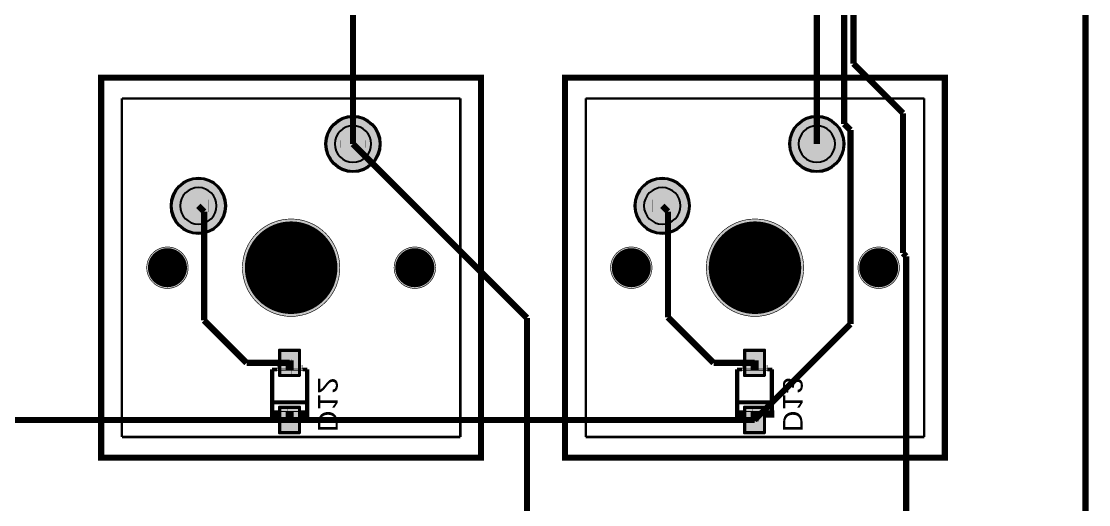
# Model space of a CAD drawing. Header units: millimetres. Extents: x 0 to 146, y -7 to 103.
# Drawn here: x 102.47 to 146.31, y 22.92 to 42.76 of the extents above; entities that cross this region are included whole.
import ezdxf
from ezdxf.enums import TextEntityAlignment as Align

# ---------------------------------------------------------------- set-up
doc = ezdxf.new("R2010")
doc.units = ezdxf.units.MM
doc.header["$MEASUREMENT"] = 0
for name, color, linetype, true_color in [('Board-Outline-Layer', 7, 'Continuous', 0xff00ff), ('Bottom-Layer', 7, 'Continuous', 0x0000ff), ('Bottom-Paste-Mask-Layer', 7, 'Continuous', 0x800000), ('Bottom-Silkscreen-Layer', 7, 'Continuous', 0x66cc33), ('Bottom-Solder-Mask-Layer', 7, 'Continuous', 0xaa00ff), ('Component-Marking-Layer', 7, 'Continuous', 0x66ffcc), ('Component-Shape-Layer', 7, 'Continuous', 0x00cccc), ('Document-Layer', 7, 'Continuous', 0xffffff), ('Hole-Layer', 7, 'Continuous', 0x222222), ('Multi-Layer', 7, 'Continuous', 0xc0c0c0), ('Pin-Floating-Layer', 7, 'Continuous', 0xff99ff), ('Pin-Soldering-Layer', 7, 'Continuous', 0xcc9999), ('Top-Layer', 7, 'Continuous', 0xff0000), ('Top-Paste-Mask-Layer', 7, 'Continuous', 0x808080), ('Top-Silkscreen-Layer', 7, 'Continuous', 0xffcc00), ('Top-Solder-Mask-Layer', 7, 'Continuous', 0x800080)]:
    doc.layers.add(name, color=color, linetype=linetype, true_color=true_color)
doc.styles.get("Standard").update_dxf_attribs({"font": 'arial.ttf'})

msp = doc.modelspace()

# ---------------------------------------------------------------- hatches: boundary and pattern name
at = {"layer": 'Bottom-Layer'}
for points in [[(114.995, 37.725, 1), (117.195, 37.725, 1)], [(134.045, 37.725, 1), (136.245, 37.725, 1)], [(108.645, 35.185, 1), (110.845, 35.185, 1)], [(127.695, 35.185, 1), (129.895, 35.185, 1)], [(113.868, 28.237), (113.118, 28.237), (113.118, 29.237), (113.868, 29.237)], [(132.963, 28.237), (132.213, 28.237), (132.213, 29.237), (132.963, 29.237)], [(113.868, 25.892), (113.118, 25.892), (113.118, 26.892), (113.868, 26.892)], [(132.963, 25.892), (132.213, 25.892), (132.213, 26.892), (132.963, 26.892)]]:
    msp.add_hatch(color=256, dxfattribs=at).paths.add_polyline_path(points)
at = {"layer": 'Bottom-Paste-Mask-Layer'}
for points in [[(114.995, 37.725, 1), (117.195, 37.725, 1)], [(134.045, 37.725, 1), (136.245, 37.725, 1)], [(108.645, 35.185, 1), (110.845, 35.185, 1)], [(127.695, 35.185, 1), (129.895, 35.185, 1)], [(113.868, 28.237), (113.118, 28.237), (113.118, 29.237), (113.868, 29.237)], [(132.963, 28.237), (132.213, 28.237), (132.213, 29.237), (132.963, 29.237)], [(113.868, 25.892), (113.118, 25.892), (113.118, 26.892), (113.868, 26.892)], [(132.963, 25.892), (132.213, 25.892), (132.213, 26.892), (132.963, 26.892)]]:
    msp.add_hatch(color=256, dxfattribs=at).paths.add_polyline_path(points)
at = {"layer": 'Bottom-Silkscreen-Layer'}
for points in [[(112.691, 26.79), (113.043, 26.79), (113.043, 26.485), (112.691, 26.485)], [(112.691, 26.79), (113.043, 26.79), (113.043, 26.485), (112.691, 26.485)], [(114.296, 26.79), (114.296, 26.485), (113.943, 26.485), (113.943, 26.79)], [(114.296, 26.79), (114.296, 26.485), (113.943, 26.485), (113.943, 26.79)], [(131.786, 26.79), (132.138, 26.79), (132.138, 26.485), (131.786, 26.485)], [(131.786, 26.79), (132.138, 26.79), (132.138, 26.485), (131.786, 26.485)], [(133.391, 26.79), (133.391, 26.485), (133.038, 26.485), (133.038, 26.79)], [(133.391, 26.79), (133.391, 26.485), (133.038, 26.485), (133.038, 26.79)]]:
    msp.add_hatch(color=256, dxfattribs=at).paths.add_polyline_path(points)
at = {"layer": 'Bottom-Solder-Mask-Layer'}
for points in [[(114.945, 37.725, 1), (117.245, 37.725, 1)], [(133.995, 37.725, 1), (136.295, 37.725, 1)], [(108.595, 35.185, 1), (110.895, 35.185, 1)], [(127.645, 35.185, 1), (129.945, 35.185, 1)], [(113.919, 28.187), (113.068, 28.187), (113.068, 29.288), (113.919, 29.288)], [(133.014, 28.187), (132.162, 28.187), (132.162, 29.288), (133.014, 29.288)], [(113.919, 25.841), (113.068, 25.841), (113.068, 26.943), (113.919, 26.943)], [(133.014, 25.841), (132.162, 25.841), (132.162, 26.943), (133.014, 26.943)]]:
    msp.add_hatch(color=256, dxfattribs=at).paths.add_polyline_path(points)
at = {"layer": 'Component-Marking-Layer'}
for points in [[(112.783, 26.34, 1), (112.903, 26.34, 1)], [(112.783, 26.34, 1), (112.903, 26.34, 1)], [(131.878, 26.34, 1), (131.998, 26.34, 1)], [(131.878, 26.34, 1), (131.998, 26.34, 1)], [(105.695, 24.845, 1), (105.815, 24.845, 1)], [(105.695, 24.845, 1), (105.815, 24.845, 1)], [(124.745, 24.845, 1), (124.865, 24.845, 1)], [(124.745, 24.845, 1), (124.865, 24.845, 1)]]:
    msp.add_hatch(color=256, dxfattribs=at).paths.add_polyline_path(points)
at = {"layer": 'Document-Layer'}
for points in [[(114.023, 28.648), (114.023, 28.492), (112.983, 28.492), (112.983, 28.648)], [(114.023, 28.648), (114.023, 28.492), (112.983, 28.492), (112.983, 28.648)], [(113.583, 28.88), (113.583, 28.256), (113.427, 28.256), (113.427, 28.88)], [(113.583, 28.88), (113.583, 28.256), (113.427, 28.256), (113.427, 28.88)], [(133.118, 28.648), (133.118, 28.492), (132.078, 28.492), (132.078, 28.648)], [(133.118, 28.648), (133.118, 28.492), (132.078, 28.492), (132.078, 28.648)], [(132.678, 28.88), (132.678, 28.256), (132.522, 28.256), (132.522, 28.88)], [(132.678, 28.88), (132.678, 28.256), (132.522, 28.256), (132.522, 28.88)], [(113.563, 26.34), (113.407, 26.34), (113.407, 26.964), (113.563, 26.964)], [(113.563, 26.34), (113.407, 26.34), (113.407, 26.964), (113.563, 26.964)], [(132.658, 26.34), (132.502, 26.34), (132.502, 26.964), (132.658, 26.964)], [(132.658, 26.34), (132.502, 26.34), (132.502, 26.964), (132.658, 26.964)]]:
    msp.add_hatch(color=256, dxfattribs=at).paths.add_polyline_path(points)
at = {"layer": 'Hole-Layer'}
for points in [[(115.345, 37.725, 1), (116.845, 37.725, 1)], [(134.395, 37.725, 1), (135.895, 37.725, 1)], [(108.995, 35.185, 1), (110.495, 35.185, 1)], [(128.045, 35.185, 1), (129.545, 35.185, 1)]]:
    msp.add_hatch(color=256, dxfattribs=at).paths.add_polyline_path(points)
at = {"layer": 'Multi-Layer'}
for points in [[(114.995, 37.725, 1), (117.195, 37.725, 1)], [(114.995, 37.725, 1), (117.195, 37.725, 1)], [(114.995, 37.725, 1), (117.195, 37.725, 1)], [(134.045, 37.725, 1), (136.245, 37.725, 1)], [(134.045, 37.725, 1), (136.245, 37.725, 1)], [(134.045, 37.725, 1), (136.245, 37.725, 1)], [(108.645, 35.185, 1), (110.845, 35.185, 1)], [(108.645, 35.185, 1), (110.845, 35.185, 1)], [(108.645, 35.185, 1), (110.845, 35.185, 1)], [(127.695, 35.185, 1), (129.895, 35.185, 1)], [(127.695, 35.185, 1), (129.895, 35.185, 1)], [(127.695, 35.185, 1), (129.895, 35.185, 1)], [(111.555, 32.645, 1), (115.555, 32.645, 1)], [(111.555, 32.645, 1), (115.555, 32.645, 1)], [(130.605, 32.645, 1), (134.605, 32.645, 1)], [(130.605, 32.645, 1), (134.605, 32.645, 1)], [(107.624, 32.645, 1), (109.326, 32.645, 1)], [(107.624, 32.645, 1), (109.326, 32.645, 1)], [(117.784, 32.645, 1), (119.486, 32.645, 1)], [(117.784, 32.645, 1), (119.486, 32.645, 1)], [(126.674, 32.645, 1), (128.376, 32.645, 1)], [(126.674, 32.645, 1), (128.376, 32.645, 1)], [(136.835, 32.645, 1), (138.536, 32.645, 1)], [(136.835, 32.645, 1), (138.536, 32.645, 1)]]:
    msp.add_hatch(color=256, dxfattribs=at).paths.add_polyline_path(points)
at = {"layer": 'Pin-Floating-Layer'}
for points in [[(113.653, 28.55), (113.653, 28.43), (113.333, 28.43), (113.333, 28.55)], [(113.653, 28.55), (113.653, 28.43), (113.333, 28.43), (113.333, 28.55)], [(132.748, 28.55), (132.748, 28.43), (132.428, 28.43), (132.428, 28.55)], [(132.748, 28.55), (132.748, 28.43), (132.428, 28.43), (132.428, 28.55)], [(113.653, 26.75), (113.653, 26.63), (113.333, 26.63), (113.333, 26.75)], [(113.653, 26.75), (113.653, 26.63), (113.333, 26.63), (113.333, 26.75)], [(132.748, 26.75), (132.748, 26.63), (132.428, 26.63), (132.428, 26.75)], [(132.748, 26.75), (132.748, 26.63), (132.428, 26.63), (132.428, 26.75)]]:
    msp.add_hatch(color=256, dxfattribs=at).paths.add_polyline_path(points)
at = {"layer": 'Pin-Soldering-Layer'}
for points in [[(115.595, 37.875), (116.595, 37.875), (116.595, 37.575), (115.595, 37.575)], [(115.595, 37.875), (116.595, 37.875), (116.595, 37.575), (115.595, 37.575)], [(134.645, 37.875), (135.645, 37.875), (135.645, 37.575), (134.645, 37.575)], [(134.645, 37.875), (135.645, 37.875), (135.645, 37.575), (134.645, 37.575)], [(109.345, 35.435), (110.145, 35.435), (110.145, 34.935), (109.345, 34.935)], [(109.345, 35.435), (110.145, 35.435), (110.145, 34.935), (109.345, 34.935)], [(128.395, 35.435), (129.195, 35.435), (129.195, 34.935), (128.395, 34.935)], [(128.395, 35.435), (129.195, 35.435), (129.195, 34.935), (128.395, 34.935)], [(113.653, 28.84), (113.653, 28.54), (113.333, 28.54), (113.333, 28.84)], [(113.653, 28.84), (113.653, 28.54), (113.333, 28.54), (113.333, 28.84)], [(132.748, 28.84), (132.748, 28.54), (132.428, 28.54), (132.428, 28.84)], [(132.748, 28.84), (132.748, 28.54), (132.428, 28.54), (132.428, 28.84)], [(113.653, 26.64), (113.653, 26.34), (113.333, 26.34), (113.333, 26.64)], [(113.653, 26.64), (113.653, 26.34), (113.333, 26.34), (113.333, 26.64)], [(132.748, 26.64), (132.748, 26.34), (132.428, 26.34), (132.428, 26.64)], [(132.748, 26.64), (132.748, 26.34), (132.428, 26.34), (132.428, 26.64)]]:
    msp.add_hatch(color=256, dxfattribs=at).paths.add_polyline_path(points)
at = {"layer": 'Top-Layer'}
for points in [[(114.995, 37.725, 1), (117.195, 37.725, 1)], [(134.045, 37.725, 1), (136.245, 37.725, 1)], [(108.645, 35.185, 1), (110.845, 35.185, 1)], [(127.695, 35.185, 1), (129.895, 35.185, 1)]]:
    msp.add_hatch(color=256, dxfattribs=at).paths.add_polyline_path(points)
at = {"layer": 'Top-Paste-Mask-Layer'}
for points in [[(114.995, 37.725, 1), (117.195, 37.725, 1)], [(134.045, 37.725, 1), (136.245, 37.725, 1)], [(108.645, 35.185, 1), (110.845, 35.185, 1)], [(127.695, 35.185, 1), (129.895, 35.185, 1)]]:
    msp.add_hatch(color=256, dxfattribs=at).paths.add_polyline_path(points)
at = {"layer": 'Top-Solder-Mask-Layer'}
for points in [[(114.945, 37.725, 1), (117.245, 37.725, 1)], [(133.995, 37.725, 1), (136.295, 37.725, 1)], [(108.595, 35.185, 1), (110.895, 35.185, 1)], [(127.645, 35.185, 1), (129.945, 35.185, 1)]]:
    msp.add_hatch(color=256, dxfattribs=at).paths.add_polyline_path(points)

# ---------------------------------------------------------------- linework, layer by layer
at = {"layer": 'Board-Outline-Layer', "const_width": 0.254}
msp.add_lwpolyline([(-0.032, 3.019), (-0.032, 100.367, -0.414), (2.968, 103.367), (143.181, 103.367), (143.181, 103.367, -0.414), (146.181, 100.367), (146.181, 100.367), (146.181, 3.019), (146.181, 3.019, -0.414), (143.181, 0.019), (143.181, 0.019), (2.968, 0.019, -0.414)], format="xyb", close=True, dxfattribs=at)
at = {"layer": 'Bottom-Layer', "const_width": 0.254}
for points in [[(136.271, 38.549), (136.271, 87.249)], [(136.652, 41.021), (136.652, 83.693)], [(138.684, 38.989), (136.652, 41.021)], [(138.684, 33.244), (138.684, 38.989)], [(136.524, 38.296), (136.271, 38.549)], [(136.524, 30.328), (136.524, 38.296)], [(109.745, 35.185), (109.982, 34.948)], [(109.982, 34.948), (109.982, 30.48)], [(128.795, 35.185), (129.032, 34.948)], [(129.032, 34.948), (129.032, 30.607)], [(138.815, 33.113), (138.684, 33.244)], [(138.815, 19.816), (138.815, 33.113)], [(129.032, 30.607), (130.902, 28.737)], [(109.982, 30.48), (111.725, 28.737)], [(132.588, 26.392), (136.524, 30.328)], [(111.725, 28.737), (113.493, 28.737)], [(130.902, 28.737), (132.588, 28.737)], [(94.399, 26.392), (113.493, 26.392)], [(113.493, 26.392), (132.588, 26.392)]]:
    msp.add_lwpolyline(points, dxfattribs=at)
at = {"layer": 'Bottom-Layer'}
for points in [[(114.995, 37.725, 1), (117.195, 37.725), (117.195, 37.725, 1), (114.995, 37.725)], [(134.045, 37.725, 1), (136.245, 37.725), (136.245, 37.725, 1), (134.045, 37.725)], [(108.645, 35.185, 1), (110.845, 35.185), (110.845, 35.185, 1), (108.645, 35.185)], [(127.695, 35.185, 1), (129.895, 35.185), (129.895, 35.185, 1), (127.695, 35.185)]]:
    msp.add_lwpolyline(points, format="xyb", dxfattribs=at)
for points in [[(113.868, 28.237), (113.118, 28.237), (113.118, 29.237), (113.868, 29.237)], [(132.963, 28.237), (132.213, 28.237), (132.213, 29.237), (132.963, 29.237)], [(113.868, 25.892), (113.118, 25.892), (113.118, 26.892), (113.868, 26.892)], [(132.963, 25.892), (132.213, 25.892), (132.213, 26.892), (132.963, 26.892)]]:
    msp.add_lwpolyline(points, close=True, dxfattribs=at)
at = {"layer": 'Bottom-Paste-Mask-Layer'}
for points in [[(114.995, 37.725, 1), (117.195, 37.725), (117.195, 37.725, 1), (114.995, 37.725)], [(134.045, 37.725, 1), (136.245, 37.725), (136.245, 37.725, 1), (134.045, 37.725)], [(108.645, 35.185, 1), (110.845, 35.185), (110.845, 35.185, 1), (108.645, 35.185)], [(127.695, 35.185, 1), (129.895, 35.185), (129.895, 35.185, 1), (127.695, 35.185)]]:
    msp.add_lwpolyline(points, format="xyb", dxfattribs=at)
for points in [[(113.868, 28.237), (113.118, 28.237), (113.118, 29.237), (113.868, 29.237)], [(132.963, 28.237), (132.213, 28.237), (132.213, 29.237), (132.963, 29.237)], [(113.868, 25.892), (113.118, 25.892), (113.118, 26.892), (113.868, 26.892)], [(132.963, 25.892), (132.213, 25.892), (132.213, 26.892), (132.963, 26.892)]]:
    msp.add_lwpolyline(points, close=True, dxfattribs=at)
at = {"layer": 'Bottom-Silkscreen-Layer', "const_width": 0.152}
for points in [[(112.767, 28.466), (112.973, 28.466)], [(112.767, 26.714), (112.767, 28.466)], [(112.767, 28.466), (112.973, 28.466)], [(112.767, 26.714), (112.767, 28.466)], [(114.22, 28.466), (114.023, 28.466)], [(114.22, 28.466), (114.023, 28.466)], [(114.22, 26.714), (114.22, 28.466)], [(114.22, 26.714), (114.22, 28.466)], [(131.862, 28.466), (132.068, 28.466)], [(131.862, 26.714), (131.862, 28.466)], [(131.862, 28.466), (132.068, 28.466)], [(131.862, 26.714), (131.862, 28.466)], [(133.314, 28.466), (133.118, 28.466)], [(133.314, 28.466), (133.118, 28.466)], [(133.314, 26.714), (133.314, 28.466)], [(133.314, 26.714), (133.314, 28.466)], [(114.22, 27.118), (112.767, 27.118)], [(114.22, 27.118), (112.767, 27.118)], [(133.314, 27.118), (131.862, 27.118)], [(133.314, 27.118), (131.862, 27.118)]]:
    msp.add_lwpolyline(points, dxfattribs=at)
at = {"layer": 'Bottom-Silkscreen-Layer', "const_width": 0.00508}
for points in [[(112.691, 26.79), (113.043, 26.79), (113.043, 26.485), (112.691, 26.485)], [(112.691, 26.79), (113.043, 26.79), (113.043, 26.485), (112.691, 26.485)], [(114.296, 26.79), (114.296, 26.485), (113.943, 26.485), (113.943, 26.79)], [(114.296, 26.79), (114.296, 26.485), (113.943, 26.485), (113.943, 26.79)], [(131.786, 26.79), (132.138, 26.79), (132.138, 26.485), (131.786, 26.485)], [(131.786, 26.79), (132.138, 26.79), (132.138, 26.485), (131.786, 26.485)], [(133.391, 26.79), (133.391, 26.485), (133.038, 26.485), (133.038, 26.79)], [(133.391, 26.79), (133.391, 26.485), (133.038, 26.485), (133.038, 26.79)]]:
    msp.add_lwpolyline(points, close=True, dxfattribs=at)
at = {"layer": 'Bottom-Solder-Mask-Layer'}
for points in [[(114.945, 37.725, 1), (117.245, 37.725, 1)], [(133.995, 37.725, 1), (136.295, 37.725, 1)], [(108.595, 35.185, 1), (110.895, 35.185, 1)], [(127.645, 35.185, 1), (129.945, 35.185, 1)]]:
    msp.add_lwpolyline(points, format="xyb", close=True, dxfattribs=at)
for points in [[(113.919, 28.187), (113.068, 28.187), (113.068, 29.288), (113.919, 29.288)], [(133.014, 28.187), (132.162, 28.187), (132.162, 29.288), (133.014, 29.288)], [(113.919, 25.841), (113.068, 25.841), (113.068, 26.943), (113.919, 26.943)], [(133.014, 25.841), (132.162, 25.841), (132.162, 26.943), (133.014, 26.943)]]:
    msp.add_lwpolyline(points, close=True, dxfattribs=at)
at = {"layer": 'Component-Marking-Layer', "const_width": 0.00508}
for points in [[(112.783, 26.34, 1), (112.903, 26.34, 1)], [(112.783, 26.34, 1), (112.903, 26.34, 1)], [(105.695, 24.845, 1), (105.815, 24.845, 1)], [(105.695, 24.845, 1), (105.815, 24.845, 1)], [(124.745, 24.845, 1), (124.865, 24.845, 1)], [(124.745, 24.845, 1), (124.865, 24.845, 1)]]:
    msp.add_lwpolyline(points, format="xyb", close=True, dxfattribs=at)
msp.add_lwpolyline([(131.878, 26.34, 1), (131.998, 26.34), (131.998, 26.34, 1), (131.878, 26.34)], format="xyb", dxfattribs=at)
msp.add_lwpolyline([(131.878, 26.34, 1), (131.998, 26.34), (131.998, 26.34, 1), (131.878, 26.34)], format="xyb", dxfattribs=at)
at = {"layer": 'Component-Shape-Layer', "const_width": 0.0508}
for points in [[(105.755, 24.845), (105.755, 40.445), (121.355, 40.445), (121.355, 24.845)], [(105.755, 24.845), (105.755, 40.445), (121.355, 40.445), (121.355, 24.845)], [(124.805, 24.845), (124.805, 40.445), (140.405, 40.445), (140.405, 24.845)], [(124.805, 24.845), (124.805, 40.445), (140.405, 40.445), (140.405, 24.845)], [(114.143, 28.44), (114.143, 26.74), (112.843, 26.74), (112.843, 28.44)], [(114.143, 28.44), (114.143, 26.74), (112.843, 26.74), (112.843, 28.44)], [(133.238, 28.44), (133.238, 26.74), (131.938, 26.74), (131.938, 28.44)], [(133.238, 28.44), (133.238, 26.74), (131.938, 26.74), (131.938, 28.44)]]:
    msp.add_lwpolyline(points, close=True, dxfattribs=at)
at = {"layer": 'Document-Layer', "const_width": 0.1}
for points in [[(106.605, 39.595), (120.505, 39.595)], [(106.605, 25.693), (106.605, 39.595)], [(120.505, 39.595), (120.505, 25.693)], [(125.655, 39.595), (139.555, 39.595)], [(125.655, 25.693), (125.655, 39.595)], [(139.555, 39.595), (139.555, 25.693)], [(120.505, 25.693), (106.605, 25.693)], [(139.555, 25.693), (125.655, 25.693)]]:
    msp.add_lwpolyline(points, dxfattribs=at)
at = {"layer": 'Document-Layer'}
for points, const_width in [([(112.605, 32.645, 1), (114.505, 32.645, 1)], 1.9), ([(112.605, 32.645, 1), (114.505, 32.645, 1)], 1.9), ([(131.655, 32.645, 1), (133.555, 32.645, 1)], 1.9), ([(131.655, 32.645, 1), (133.555, 32.645, 1)], 1.9), ([(137.285, 32.645, 1), (138.085, 32.645, 1)], 0.8), ([(137.285, 32.645, 1), (138.085, 32.645, 1)], 0.8)]:
    msp.add_lwpolyline(points, format="xyb", close=True, dxfattribs=dict(at, const_width=const_width))
at = {"layer": 'Document-Layer', "const_width": 0.8}
for points in [[(108.075, 32.645, 1), (108.875, 32.645), (108.875, 32.645, 1), (108.075, 32.645)], [(108.075, 32.645, 1), (108.875, 32.645), (108.875, 32.645, 1), (108.075, 32.645)], [(118.235, 32.645, 1), (119.035, 32.645), (119.035, 32.645, 1), (118.235, 32.645)], [(118.235, 32.645, 1), (119.035, 32.645), (119.035, 32.645, 1), (118.235, 32.645)], [(127.125, 32.645, 1), (127.925, 32.645), (127.925, 32.645, 1), (127.125, 32.645)], [(127.125, 32.645, 1), (127.925, 32.645), (127.925, 32.645, 1), (127.125, 32.645)]]:
    msp.add_lwpolyline(points, format="xyb", dxfattribs=at)
at = {"layer": 'Document-Layer', "const_width": 0.00508}
for points in [[(114.023, 28.648), (114.023, 28.492), (112.983, 28.492), (112.983, 28.648)], [(114.023, 28.648), (114.023, 28.492), (112.983, 28.492), (112.983, 28.648)], [(113.583, 28.88), (113.583, 28.256), (113.427, 28.256), (113.427, 28.88)], [(113.583, 28.88), (113.583, 28.256), (113.427, 28.256), (113.427, 28.88)], [(133.118, 28.648), (133.118, 28.492), (132.078, 28.492), (132.078, 28.648)], [(133.118, 28.648), (133.118, 28.492), (132.078, 28.492), (132.078, 28.648)], [(132.678, 28.88), (132.678, 28.256), (132.522, 28.256), (132.522, 28.88)], [(132.678, 28.88), (132.678, 28.256), (132.522, 28.256), (132.522, 28.88)], [(113.563, 26.34), (113.407, 26.34), (113.407, 26.964), (113.563, 26.964)], [(113.563, 26.34), (113.407, 26.34), (113.407, 26.964), (113.563, 26.964)], [(132.658, 26.34), (132.502, 26.34), (132.502, 26.964), (132.658, 26.964)], [(132.658, 26.34), (132.502, 26.34), (132.502, 26.964), (132.658, 26.964)]]:
    msp.add_lwpolyline(points, close=True, dxfattribs=at)
at = {"layer": 'Hole-Layer'}
for points in [[(115.345, 37.725, 1), (116.845, 37.725, 1)], [(134.395, 37.725, 1), (135.895, 37.725, 1)], [(108.995, 35.185, 1), (110.495, 35.185, 1)], [(128.045, 35.185, 1), (129.545, 35.185, 1)]]:
    msp.add_lwpolyline(points, format="xyb", close=True, dxfattribs=at)
at = {"layer": 'Multi-Layer'}
for points in [[(114.995, 37.725, 1), (117.195, 37.725), (117.195, 37.725, 1), (114.995, 37.725)], [(114.995, 37.725, 1), (117.195, 37.725), (117.195, 37.725, 1), (114.995, 37.725)], [(114.995, 37.725, 1), (117.195, 37.725), (117.195, 37.725, 1), (114.995, 37.725)], [(134.045, 37.725, 1), (136.245, 37.725), (136.245, 37.725, 1), (134.045, 37.725)], [(134.045, 37.725, 1), (136.245, 37.725), (136.245, 37.725, 1), (134.045, 37.725)], [(134.045, 37.725, 1), (136.245, 37.725), (136.245, 37.725, 1), (134.045, 37.725)], [(108.645, 35.185, 1), (110.845, 35.185), (110.845, 35.185, 1), (108.645, 35.185)], [(108.645, 35.185, 1), (110.845, 35.185), (110.845, 35.185, 1), (108.645, 35.185)], [(108.645, 35.185, 1), (110.845, 35.185), (110.845, 35.185, 1), (108.645, 35.185)], [(127.695, 35.185, 1), (129.895, 35.185), (129.895, 35.185, 1), (127.695, 35.185)], [(127.695, 35.185, 1), (129.895, 35.185), (129.895, 35.185, 1), (127.695, 35.185)], [(127.695, 35.185, 1), (129.895, 35.185), (129.895, 35.185, 1), (127.695, 35.185)]]:
    msp.add_lwpolyline(points, format="xyb", dxfattribs=at)
at = {"layer": 'Multi-Layer', "const_width": 0.0254}
for points in [[(111.555, 32.645, 1), (115.555, 32.645, 1)], [(111.555, 32.645, 1), (115.555, 32.645, 1)], [(130.605, 32.645, 1), (134.605, 32.645, 1)], [(130.605, 32.645, 1), (134.605, 32.645, 1)], [(107.624, 32.645, 1), (109.326, 32.645, 1)], [(107.624, 32.645, 1), (109.326, 32.645, 1)], [(117.784, 32.645, 1), (119.486, 32.645, 1)], [(117.784, 32.645, 1), (119.486, 32.645, 1)], [(126.674, 32.645, 1), (128.376, 32.645, 1)], [(126.674, 32.645, 1), (128.376, 32.645, 1)], [(136.835, 32.645, 1), (138.536, 32.645, 1)], [(136.835, 32.645, 1), (138.536, 32.645, 1)]]:
    msp.add_lwpolyline(points, format="xyb", close=True, dxfattribs=at)
at = {"layer": 'Pin-Floating-Layer', "const_width": 0.00508}
for points in [[(113.653, 28.55), (113.653, 28.43), (113.333, 28.43), (113.333, 28.55)], [(113.653, 28.55), (113.653, 28.43), (113.333, 28.43), (113.333, 28.55)], [(132.748, 28.55), (132.748, 28.43), (132.428, 28.43), (132.428, 28.55)], [(132.748, 28.55), (132.748, 28.43), (132.428, 28.43), (132.428, 28.55)], [(113.653, 26.75), (113.653, 26.63), (113.333, 26.63), (113.333, 26.75)], [(113.653, 26.75), (113.653, 26.63), (113.333, 26.63), (113.333, 26.75)], [(132.748, 26.75), (132.748, 26.63), (132.428, 26.63), (132.428, 26.75)], [(132.748, 26.75), (132.748, 26.63), (132.428, 26.63), (132.428, 26.75)]]:
    msp.add_lwpolyline(points, close=True, dxfattribs=at)
at = {"layer": 'Pin-Soldering-Layer', "const_width": 0.00508}
for points in [[(115.595, 37.875), (116.595, 37.875), (116.595, 37.575), (115.595, 37.575)], [(115.595, 37.875), (116.595, 37.875), (116.595, 37.575), (115.595, 37.575)], [(134.645, 37.875), (135.645, 37.875), (135.645, 37.575), (134.645, 37.575)], [(134.645, 37.875), (135.645, 37.875), (135.645, 37.575), (134.645, 37.575)], [(109.345, 35.435), (110.145, 35.435), (110.145, 34.935), (109.345, 34.935)], [(109.345, 35.435), (110.145, 35.435), (110.145, 34.935), (109.345, 34.935)], [(128.395, 35.435), (129.195, 35.435), (129.195, 34.935), (128.395, 34.935)], [(128.395, 35.435), (129.195, 35.435), (129.195, 34.935), (128.395, 34.935)], [(113.653, 28.84), (113.653, 28.54), (113.333, 28.54), (113.333, 28.84)], [(113.653, 28.84), (113.653, 28.54), (113.333, 28.54), (113.333, 28.84)], [(132.748, 28.84), (132.748, 28.54), (132.428, 28.54), (132.428, 28.84)], [(132.748, 28.84), (132.748, 28.54), (132.428, 28.54), (132.428, 28.84)], [(113.653, 26.64), (113.653, 26.34), (113.333, 26.34), (113.333, 26.64)], [(113.653, 26.64), (113.653, 26.34), (113.333, 26.34), (113.333, 26.64)], [(132.748, 26.64), (132.748, 26.34), (132.428, 26.34), (132.428, 26.64)], [(132.748, 26.64), (132.748, 26.34), (132.428, 26.34), (132.428, 26.64)]]:
    msp.add_lwpolyline(points, close=True, dxfattribs=at)
at = {"layer": 'Top-Layer', "const_width": 0.254}
for points in [[(116.095, 47.25), (116.095, 37.725)], [(135.145, 47.25), (135.145, 37.725)], [(116.095, 37.725), (123.239, 30.581)], [(123.239, 30.581), (123.239, 18.675)]]:
    msp.add_lwpolyline(points, dxfattribs=at)
at = {"layer": 'Top-Layer'}
for points in [[(114.995, 37.725, 1), (117.195, 37.725), (117.195, 37.725, 1), (114.995, 37.725)], [(134.045, 37.725, 1), (136.245, 37.725), (136.245, 37.725, 1), (134.045, 37.725)], [(108.645, 35.185, 1), (110.845, 35.185), (110.845, 35.185, 1), (108.645, 35.185)], [(127.695, 35.185, 1), (129.895, 35.185), (129.895, 35.185, 1), (127.695, 35.185)]]:
    msp.add_lwpolyline(points, format="xyb", dxfattribs=at)
at = {"layer": 'Top-Paste-Mask-Layer'}
for points in [[(114.995, 37.725, 1), (117.195, 37.725), (117.195, 37.725, 1), (114.995, 37.725)], [(134.045, 37.725, 1), (136.245, 37.725), (136.245, 37.725, 1), (134.045, 37.725)], [(108.645, 35.185, 1), (110.845, 35.185), (110.845, 35.185, 1), (108.645, 35.185)], [(127.695, 35.185, 1), (129.895, 35.185), (129.895, 35.185, 1), (127.695, 35.185)]]:
    msp.add_lwpolyline(points, format="xyb", dxfattribs=at)
at = {"layer": 'Top-Silkscreen-Layer', "const_width": 0.254}
for points in [[(105.755, 40.445), (121.355, 40.445), (121.355, 24.845), (105.755, 24.845)], [(105.755, 40.445), (121.355, 40.445), (121.355, 24.845), (105.755, 24.845)], [(124.805, 40.445), (140.405, 40.445), (140.405, 24.845), (124.805, 24.845)], [(124.805, 40.445), (140.405, 40.445), (140.405, 24.845), (124.805, 24.845)]]:
    msp.add_lwpolyline(points, close=True, dxfattribs=at)
at = {"layer": 'Top-Solder-Mask-Layer'}
for points in [[(114.945, 37.725, 1), (117.245, 37.725, 1)], [(133.995, 37.725, 1), (136.295, 37.725, 1)], [(108.595, 35.185, 1), (110.895, 35.185, 1)], [(127.645, 35.185, 1), (129.945, 35.185, 1)]]:
    msp.add_lwpolyline(points, format="xyb", close=True, dxfattribs=at)

# ---------------------------------------------------------------- texts
at = {"layer": 'Bottom-Silkscreen-Layer', "text_generation_flag": 2, "width": 1.1}
for s, rotation, p in [('D12', -450, (114.425, 25.892)), ('D13', -810, (133.52, 25.892))]:
    msp.add_text(s, height=0.8001, rotation=rotation, dxfattribs=at).set_placement(p, align=Align.BOTTOM_LEFT)

doc.saveas('drawing.dxf')
